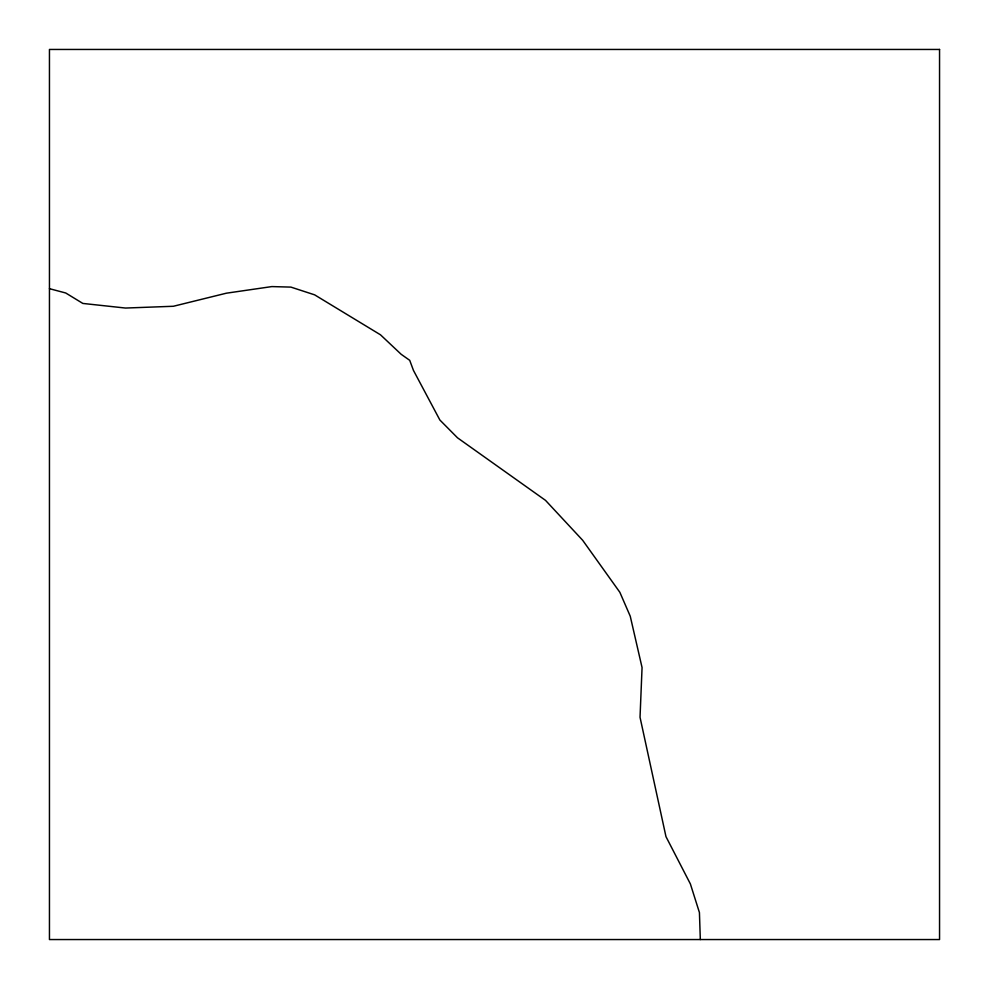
<?xml version="1.0" encoding="UTF-8"?>
<svg xmlns="http://www.w3.org/2000/svg" width="989" height="989" viewBox="0 0 989 989"><rect width="100%" height="100%" fill="white"/><g stroke="black" fill="none" stroke-linecap="round" stroke-linejoin="round"><path stroke-width="1.48" d="M49.45 288.677L65.731 292.991L82.853 303.438L125.504 308.049L173.372 306.269L226.394 293.189L271.851 286.587L290.902 287.107L314.638 294.846L380.481 334.801L401.163 354.285L409.718 360.33L413.464 370.43L439.87 420.016L457.499 437.806L545.508 500.36L582.657 540.266L619.856 592.3L630.253 616.234L642.059 667.55L640.031 717.272L665.968 836.632L690.384 883.943L699.433 912.563L700.323 939.55M939.55 49.45L49.45 49.45L49.45 939.55L939.55 939.55L939.55 49.45"/></g></svg>
